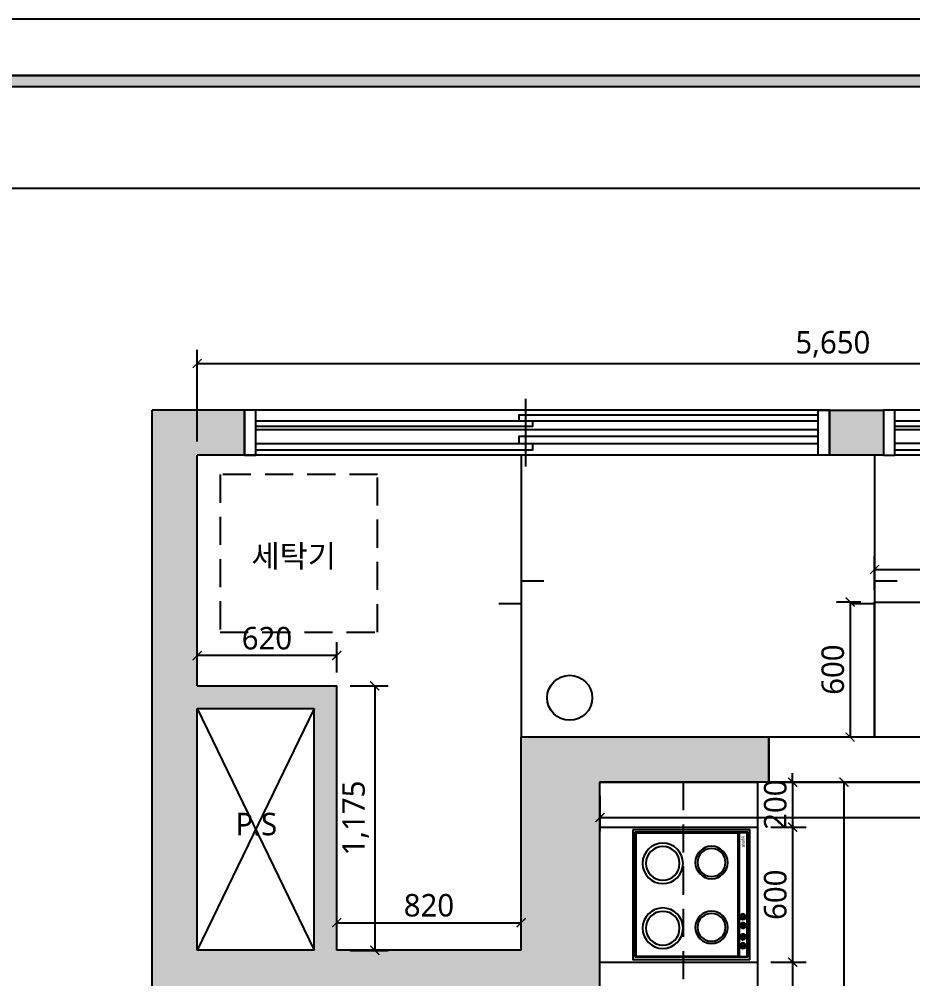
# Model space of a CAD drawing. Header units: millimetres. Extents: x 0 to 460473, y -68369 to 85219.
# Drawn here: x 254290 to 258262, y 17734 to 21997 of the extents above; entities that cross this region are included whole.
import ezdxf
from ezdxf.enums import TextEntityAlignment as Align

# ---------------------------------------------------------------- set-up
doc = ezdxf.new("R2010")
doc.units = ezdxf.units.MM
doc.header["$LTSCALE"] = 50
doc.linetypes.add('HIDDEN2', pattern=[0.1875, 0.125, -0.0625])
doc.layers.add('00', color=7, linetype='Continuous', lineweight=0)
for name, color, linetype in [('CO-FURB-DN', 9, 'Continuous'), ('DIM', 7, 'Continuous'), ('FORM(YOURNAME)-11', 1, 'Continuous'), ('fur', 6, 'Continuous'), ('ha', 8, 'Continuous'), ('hid', 8, 'HIDDEN2'), ('text', 7, 'Continuous'), ('wall', 2, 'Continuous'), ('win', 4, 'Continuous'), ('설비', 140, 'Continuous')]:
    doc.layers.add(name, color=color, linetype=linetype)
doc.styles.add('DH-TEXT', font='')
doc.styles.add('N 맑은고딕', font='malgun.ttf')
doc.styles.add('NEW 맑은고딕', font='malgun.ttf')
doc.styles.add('맑은 고딕', font='malgun.ttf')
doc.styles.get('DH-TEXT').set_extended_font_data('HY울릉도L')
doc.dimstyles.new('DH IN40', dxfattribs={"dimscale": 40, "dimtxt": 2.5, "dimasz": 1, "dimexe": 1.5, "dimexo": 1.5, "dimtad": 1, "dimdec": 7, "dimlunit": 6, "dimtxsty": '맑은 고딕', "dimblk": 'ARCHTICK', "dimcen": 2.5, "dimclrd": 256, "dimclre": 256, "dimclrt": 256, "dimadec": 0, "dimazin": 0, "dimtfac": 1, "dimtdec": 7, "dimtix": 1, "dimtmove": 0, "dimatfit": 3, "dimldrblk": 'ARCHTICK', "dimfxl": 1, "dimtfillclr": 1, "dimlwd": -1, "dimlwe": -1, "dimarcsym": 0})

# ---------------------------------------------------------------- blocks, each defined once
blk = doc.blocks.new('FORM-PLAN')
at = {"layer": 'hid'}
h = blk.add_hatch(color=256, dxfattribs=at)
h.dxf.hatch_style = 1
h.paths.add_polyline_path([(-71444, 55115), (10556, 55115), (10556, 54915), (-71444, 54915)])
h.paths.add_polyline_path([(-71444, -2085), (10556, -2085), (10556, -2285), (-71444, -2285)])
at = {"layer": 'Defpoints', "color": 158}
blk.add_lwpolyline([(-69444, 53115), (-64, 53115), (-64, 1215), (-69444, 1215)], close=True, dxfattribs=at)
at = {"layer": 'FORM(YOURNAME)-11', "color": 250}
blk.add_lwpolyline([(-72444, -3285), (11556, -3285), (11556, 56115), (-72444, 56115)], close=True, dxfattribs=at)
at = {"layer": 'hid'}
blk.add_lwpolyline([(-71444, 55115), (10556, 55115), (10556, 54915), (-71444, 54915)], close=True, dxfattribs=at)
at = {"layer": 'hid', "color": 158}
blk.add_lwpolyline([(-71444, -2285), (10556, -2285), (10556, 55115), (-71444, 55115)], close=True, dxfattribs=at)
at = {"layer": '00', "style": 'NEW 맑은고딕'}
for tag, p in [('1', (9905, 18188)), ('2', (9905, 17544)), ('3', (9905, 16257)), ('4', (9905, 14326)), ('5', (9905, 12009)), ('6', (9905, 9757)), ('7', (9905, 7504)), ('8', (9905, 5252)), ('9', (9905, 2999)), ('10', (5655, 811)), ('11', (9905, 747)), ('12', (5655, -1441)), ('13', (9905, -1441))]:
    blk.add_attdef(tag, text='', height=520, dxfattribs=at).set_placement(p, align=Align.MIDDLE_RIGHT)
blk = doc.blocks.new('2600')
at = {"layer": 'win'}
for p, q in [((8549.2, -153771), (8549.2, -153471)), ((7239.2, -153521), (9759.2, -153521)), ((7249.2, -153608.5), (9749.2, -153608.5)), ((7249.2, -153608.5), (9749.2, -153608.5)), ((7249.2, -153721), (9749.2, -153721))]:
    blk.add_line(p, q, dxfattribs=at)
for points in [[(7199.2, -153721), (7249.2, -153721), (7249.2, -153521), (7199.2, -153521)], [(9799.2, -153721), (9749.2, -153721), (9749.2, -153521), (9799.2, -153521)]]:
    blk.add_lwpolyline(points, close=True, dxfattribs=at)
for points in [[(7249.2, -153543.5), (8579.2, -153543.5), (8579.2, -153568.5), (7249.2, -153568.5)], [(9749.2, -153568.5), (8519.2, -153568.5), (8519.2, -153593.5), (9749.2, -153593.5)], [(7249.2, -153638.5), (8579.2, -153638.5), (8579.2, -153668.5), (7249.2, -153668.5)], [(9749.2, -153668.5), (8519.2, -153668.5), (8519.2, -153698.5), (9749.2, -153698.5)]]:
    blk.add_lwpolyline(points, dxfattribs=at)
blk = doc.blocks.new('EWEDSF')
at = {"layer": 'ha', "transparency": 33554559}
h = blk.add_hatch(color=256, dxfattribs=at)
h.dxf.hatch_style = 1
h.paths.add_polyline_path([(221644, 39079.7), (221234, 39079.7), (221234, 28399.7), (221644, 28399.7), (221644, 28599.7), (221434, 28599.7), (221434, 29629.7), (222444, 29629.7), (222444, 29829.7), (221434, 29829.7), (221434, 34179.7), (222174, 34179.7), (222174, 34379.7), (221434, 34379.7), (221434, 36479.7), (222874, 36479.7), (222874, 34379.7), (222874, 34179.7), (224134, 34179.7), (224134, 34379.7), (223224, 34379.7), (223224, 37426.7), (223974, 37426.7), (223974, 37626.7), (222874, 37626.7), (222874, 36679.7), (222054, 36679.7), (222054, 37854.7), (221434, 37854.7), (221434, 38879.7), (221644, 38879.7)])
h.paths.add_polyline_path([(221434, 37754.7), (221954, 37754.7), (221954, 37454.7), (221954, 36679.7), (221434, 36679.7), (221434, 37454.7)], flags=16)
h.paths.add_polyline_path([(224484, 39079.2), (224244, 39079.2), (224244, 38879.7), (224484, 38879.7)])
h.paths.add_polyline_path([(226084, 37626.7), (225174, 37626.7), (225174, 37426.7), (226084, 37426.7)])
for p, q in [((222874, 38879.7), (222874, 37626.7)), ((224444, 38879.7), (224444, 37626.7))]:
    blk.add_line(p, q)
for points in [[(222974, 38319.7), (222874, 38319.7), (222874, 38219.7), (222774, 38219.7)], [(224544, 38319.7), (224444, 38319.7), (224444, 38219.7), (224344, 38219.7)]]:
    blk.add_lwpolyline(points)
at = {"layer": 'wall', "color": 2}
for p, q in [((221234, 28399.7), (221234, 39079.7)), ((224244, 39079.7), (221234, 39079.7)), ((221644, 38879.2), (221644, 39079.2)), ((221434, 37854.7), (221434, 38879.7)), ((224444, 38879.7), (221434, 38879.7)), ((221434, 37854.7), (222054, 37854.7)), ((222054, 36679.7), (222054, 37854.7)), ((221434, 37454.7), (221434, 37754.7)), ((221434, 37754.7), (221954, 37754.7)), ((221954, 37454.7), (221954, 37754.7)), ((226084, 37626.7), (222874, 37626.7)), ((222874, 36679.7), (222874, 37626.7)), ((223974, 37426.7), (223974, 37626.7)), ((221434, 36679.7), (221434, 37454.7)), ((221954, 36679.7), (221954, 37454.7)), ((226084, 37426.7), (223224, 37426.7)), ((223224, 34379.7), (223224, 37426.7)), ((222054, 36679.7), (222054, 37242.2)), ((221954, 36679.7), (221434, 36679.7)), ((222874, 36679.7), (222054, 36679.7)), ((222874, 36679.7), (222454, 36679.7))]:
    blk.add_line(p, q, dxfattribs=at)
blk.add_lwpolyline([(224244, 39079.2), (224484, 39079.2), (224484, 38879.7), (224244, 38879.7)], close=True, dxfattribs=at)
at = {"layer": 'win'}
blk.add_lwpolyline([(225174, 37626.7), (223974, 37626.7), (223974, 37426.7), (225174, 37426.7)], close=True, dxfattribs=at)
at = {"layer": '설비', "ltscale": 10}
blk.add_circle((223089.4, 37801.6), 100, dxfattribs=at)
at = {"layer": 'fur', "xscale": -1}
for p in [(231443.2, 192600.2), (234283.2, 192600.7)]:
    blk.add_blockref('2600', p, dxfattribs=at)
blk = doc.blocks.new('FB-009')
at = {"layer": 'CO-FURB-DN', "color": 251}
for p, q in [((10, 510), (10, 10)), ((278, 510), (10, 510)), ((13.4, 505.2), (13.4, 53.7)), ((275.4, 505.2), (13.4, 505.2)), ((566, 510), (266.8, 510)), ((563.4, 505.2), (266.8, 505.2)), ((563.4, 53.7), (563.4, 505.2)), ((566, 10), (566, 510)), ((10, 50), (278, 50)), ((12.2, 46.5), (12.2, 13.4)), ((276.4, 46.5), (12.2, 46.5)), ((13.4, 53.7), (275.4, 53.7)), ((266.8, 53.7), (563.4, 53.7)), ((266.8, 50), (566, 50)), ((564.4, 46.5), (266.8, 46.5)), ((564.4, 13.4), (564.4, 46.5)), ((10, 10), (278, 10)), ((12.2, 13.4), (276.4, 13.4)), ((266.8, 13.4), (564.4, 13.4)), ((266.8, 10), (566, 10)), ((385, 40.6), (385, 21.8)), ((388, 40.6), (388, 21.8)), ((424.2, 40.6), (424.2, 21.8)), ((427.2, 40.6), (427.2, 21.8)), ((474.9, 40.6), (474.9, 21.8)), ((477.9, 40.6), (477.9, 21.8)), ((514, 40.6), (514, 21.8)), ((517, 40.6), (517, 21.8))]:
    blk.add_line(p, q, dxfattribs=at)
at = {"layer": 'CO-FURB-DN'}
blk.add_lwpolyline([(0, 520), (576, 520), (576, 0), (0, 0)], close=True, dxfattribs=at)
at = {"layer": 'CO-FURB-DN', "color": 251}
for centre, radius in [((149.6, 387.2), 89.9), ((437.6, 387.2), 89.9), ((149.6, 387.2), 74.9), ((437.6, 387.2), 74.9), ((145.8, 170.8), 72), ((145.8, 170.8), 62), ((433.8, 170.8), 72), ((433.8, 170.8), 62), ((386.5, 31.2), 12.5), ((425.6, 31.2), 12.5), ((476.3, 31.2), 12.5), ((515.5, 31.2), 12.5), ((386.5, 31.2), 9.52), ((425.6, 31.2), 9.52), ((476.3, 31.2), 9.52), ((515.5, 31.2), 9.52)]:
    blk.add_circle(centre, radius, dxfattribs=at)
at = {"layer": 'CO-FURB-DN', "color": 251, "style": 'DH-TEXT'}
blk.add_text('Miele', height=15, dxfattribs=at).set_placement((29, 23.1))
blk = doc.blocks.new('_ArchTick')
at = {"color": 0, "linetype": 'ByBlock', "const_width": 0.15}
blk.add_lwpolyline([(-0.5, -0.5), (0.5, 0.5)], dxfattribs=at)
blk = doc.blocks.new('*D276')
at = {"layer": 'Defpoints', "color": 0, "transparency": 16777216}
for p in [(257571.3, 18607.8), (257571.3, 18407.8), (257727.6, 18407.8)]:
    blk.add_point(p, dxfattribs=at)
at = {"layer": 'DIM', "transparency": 16777216}
for p, q in [((257727.6, 18607.8), (257727.6, 18647.8)), ((257631.3, 18607.8), (257787.6, 18607.8)), ((257727.6, 18607.8), (257727.6, 18407.8)), ((257631.3, 18407.8), (257787.6, 18407.8)), ((257727.6, 18407.8), (257727.6, 18367.8))]:
    blk.add_line(p, q, dxfattribs=at)
at = {"layer": 'DIM', "transparency": 16777216, "xscale": 40, "yscale": 40, "zscale": 40}
for p, rotation in [((257727.6, 18607.8), 270), ((257727.6, 18407.8), 90)]:
    blk.add_blockref('_ArchTick', p, dxfattribs=dict(at, rotation=rotation))
at = {"layer": 'DIM', "transparency": 16777216, "insert": (257650.9, 18507.8), "char_height": 100, "attachment_point": 5, "rotation": 90, "style": '맑은 고딕'}
blk.add_mtext('200', dxfattribs=at)
blk = doc.blocks.new('*D277')
at = {"layer": 'Defpoints', "color": 0, "transparency": 16777216}
for p in [(257571.3, 18407.8), (257571.3, 17807.8), (257727.6, 17807.8)]:
    blk.add_point(p, dxfattribs=at)
at = {"layer": 'DIM', "transparency": 16777216}
for p, q in [((257631.3, 18407.8), (257787.6, 18407.8)), ((257727.6, 18407.8), (257727.6, 17807.8)), ((257631.3, 17807.8), (257787.6, 17807.8))]:
    blk.add_line(p, q, dxfattribs=at)
at = {"layer": 'DIM', "transparency": 16777216, "xscale": 40, "yscale": 40, "zscale": 40}
for p, rotation in [((257727.6, 18407.8), 90), ((257727.6, 17807.8), 270)]:
    blk.add_blockref('_ArchTick', p, dxfattribs=dict(at, rotation=rotation))
at = {"layer": 'DIM', "transparency": 16777216, "insert": (257650.9, 18107.8), "char_height": 100, "attachment_point": 5, "rotation": 90, "style": '맑은 고딕'}
blk.add_mtext('600', dxfattribs=at)
blk = doc.blocks.new('*D278')
at = {"layer": 'Defpoints', "color": 0, "transparency": 16777216}
for p in [(257571.3, 17807.8), (257571.3, 17207.8), (257727.6, 17207.8)]:
    blk.add_point(p, dxfattribs=at)
at = {"layer": 'DIM', "transparency": 16777216}
for p, q in [((257631.3, 17807.8), (257787.6, 17807.8)), ((257727.6, 17807.8), (257727.6, 17207.8)), ((257631.3, 17207.8), (257787.6, 17207.8))]:
    blk.add_line(p, q, dxfattribs=at)
at = {"layer": 'DIM', "transparency": 16777216, "xscale": 40, "yscale": 40, "zscale": 40}
for p, rotation in [((257727.6, 17807.8), 90), ((257727.6, 17207.8), 270)]:
    blk.add_blockref('_ArchTick', p, dxfattribs=dict(at, rotation=rotation))
at = {"layer": 'DIM', "transparency": 16777216, "insert": (257650.9, 17507.8), "char_height": 100, "attachment_point": 5, "rotation": 90, "style": '맑은 고딕'}
blk.add_mtext('600', dxfattribs=at)
blk = doc.blocks.new('*D273')
at = {"layer": 'Defpoints', "color": 0, "transparency": 16777216}
for p in [(257571.3, 18607.8), (257571.3, 15560.8), (257955.4, 15560.8)]:
    blk.add_point(p, dxfattribs=at)
at = {"layer": 'DIM', "transparency": 16777216}
for p, q in [((257631.3, 18607.8), (258015.4, 18607.8)), ((257955.4, 18607.8), (257955.4, 15560.8)), ((257631.3, 15560.8), (258015.4, 15560.8))]:
    blk.add_line(p, q, dxfattribs=at)
at = {"layer": 'DIM', "transparency": 16777216, "xscale": 40, "yscale": 40, "zscale": 40}
for p, rotation in [((257955.4, 18607.8), 90), ((257955.4, 15560.8), 270)]:
    blk.add_blockref('_ArchTick', p, dxfattribs=dict(at, rotation=rotation))
at = {"layer": 'DIM', "transparency": 16777216, "insert": (257870.3, 17084.3), "char_height": 100, "attachment_point": 5, "rotation": 90, "style": '맑은 고딕'}
blk.add_mtext('3,047', dxfattribs=at)
blk = doc.blocks.new('*D295')
at = {"layer": 'Defpoints', "color": 0, "transparency": 16777216}
for p in [(256521.3, 17983.7), (255701.3, 17860.8), (256521.3, 17860.8)]:
    blk.add_point(p, dxfattribs=at)
at = {"layer": 'DIM', "transparency": 16777216}
for p, q in [((255701.3, 17920.8), (255701.3, 18043.7)), ((256521.3, 17920.8), (256521.3, 18043.7)), ((255701.3, 17983.7), (256521.3, 17983.7))]:
    blk.add_line(p, q, dxfattribs=at)
at = {"layer": 'DIM', "transparency": 16777216, "xscale": 40, "yscale": 40, "zscale": 40, "rotation": 180}
blk.add_blockref('_ArchTick', (255701.3, 17983.7), dxfattribs=at)
at = {"layer": 'DIM', "transparency": 16777216, "xscale": 40, "yscale": 40, "zscale": 40}
blk.add_blockref('_ArchTick', (256521.3, 17983.7), dxfattribs=at)
at = {"layer": 'DIM', "transparency": 16777216, "insert": (256111.3, 18060.3), "char_height": 100, "attachment_point": 5, "style": '맑은 고딕'}
blk.add_mtext('820', dxfattribs=at)
blk = doc.blocks.new('*D296')
at = {"layer": 'Defpoints', "color": 0, "transparency": 16777216}
for p in [(255701.3, 19035.8), (255701.3, 17860.8), (255870.4, 17860.8)]:
    blk.add_point(p, dxfattribs=at)
at = {"layer": 'DIM', "transparency": 16777216}
for p, q in [((255761.3, 19035.8), (255930.4, 19035.8)), ((255870.4, 19035.8), (255870.4, 17860.8)), ((255761.3, 17860.8), (255930.4, 17860.8))]:
    blk.add_line(p, q, dxfattribs=at)
at = {"layer": 'DIM', "transparency": 16777216, "xscale": 40, "yscale": 40, "zscale": 40}
for p, rotation in [((255870.4, 19035.8), 90), ((255870.4, 17860.8), 270)]:
    blk.add_blockref('_ArchTick', p, dxfattribs=dict(at, rotation=rotation))
at = {"layer": 'DIM', "transparency": 16777216, "insert": (255785.1, 18448.3), "char_height": 100, "attachment_point": 5, "rotation": 90, "style": '맑은 고딕'}
blk.add_mtext('1,175', dxfattribs=at)
blk = doc.blocks.new('*D297')
at = {"layer": 'Defpoints', "color": 0, "transparency": 16777216}
for p in [(255081.3, 19170.2), (255081.3, 19035.8), (255701.3, 19035.8)]:
    blk.add_point(p, dxfattribs=at)
at = {"layer": 'DIM', "transparency": 16777216}
for p, q in [((255081.3, 19095.8), (255081.3, 19230.2)), ((255701.3, 19095.8), (255701.3, 19230.2)), ((255701.3, 19170.2), (255081.3, 19170.2))]:
    blk.add_line(p, q, dxfattribs=at)
at = {"layer": 'DIM', "transparency": 16777216, "xscale": 40, "yscale": 40, "zscale": 40, "rotation": 180}
blk.add_blockref('_ArchTick', (255081.3, 19170.2), dxfattribs=at)
at = {"layer": 'DIM', "transparency": 16777216, "xscale": 40, "yscale": 40, "zscale": 40}
blk.add_blockref('_ArchTick', (255701.3, 19170.2), dxfattribs=at)
at = {"layer": 'DIM', "transparency": 16777216, "insert": (255391.3, 19246.9), "char_height": 100, "attachment_point": 5, "style": '맑은 고딕'}
blk.add_mtext('620', dxfattribs=at)
blk = doc.blocks.new('*D298')
at = {"layer": 'Defpoints', "color": 0, "transparency": 16777216}
for p in [(260731.3, 20468), (255081.3, 20060.8), (260731.3, 20060.8)]:
    blk.add_point(p, dxfattribs=at)
at = {"layer": 'DIM', "transparency": 16777216}
for p, q in [((255081.3, 20120.8), (255081.3, 20528)), ((260731.3, 20120.8), (260731.3, 20528)), ((255081.3, 20468), (260731.3, 20468))]:
    blk.add_line(p, q, dxfattribs=at)
at = {"layer": 'DIM', "transparency": 16777216, "xscale": 40, "yscale": 40, "zscale": 40, "rotation": 180}
blk.add_blockref('_ArchTick', (255081.3, 20468), dxfattribs=at)
at = {"layer": 'DIM', "transparency": 16777216, "xscale": 40, "yscale": 40, "zscale": 40}
blk.add_blockref('_ArchTick', (260731.3, 20468), dxfattribs=at)
at = {"layer": 'DIM', "transparency": 16777216, "insert": (257906.3, 20553.1), "char_height": 100, "attachment_point": 5, "style": '맑은 고딕'}
blk.add_mtext('5,650', dxfattribs=at)
blk = doc.blocks.new('*D299')
at = {"layer": 'Defpoints', "color": 0, "transparency": 16777216}
for p in [(256871.3, 18607.8), (260731.3, 18607.8), (260731.3, 18450.4)]:
    blk.add_point(p, dxfattribs=at)
at = {"layer": 'DIM', "transparency": 16777216}
for p, q in [((256871.3, 18547.8), (256871.3, 18390.4)), ((260731.3, 18547.8), (260731.3, 18390.4)), ((256871.3, 18450.4), (260731.3, 18450.4))]:
    blk.add_line(p, q, dxfattribs=at)
at = {"layer": 'DIM', "transparency": 16777216, "xscale": 40, "yscale": 40, "zscale": 40, "rotation": 180}
blk.add_blockref('_ArchTick', (256871.3, 18450.4), dxfattribs=at)
at = {"layer": 'DIM', "transparency": 16777216, "xscale": 40, "yscale": 40, "zscale": 40}
blk.add_blockref('_ArchTick', (260731.3, 18450.4), dxfattribs=at)
at = {"layer": 'DIM', "transparency": 16777216, "insert": (258801.3, 18535.4), "char_height": 100, "attachment_point": 5, "style": '맑은 고딕'}
blk.add_mtext('3,860', dxfattribs=at)
blk = doc.blocks.new('*D290')
at = {"layer": 'Defpoints', "color": 0, "transparency": 16777216}
for p in [(259521.3, 19552.8), (258091.3, 19400.8), (259521.3, 19407.8)]:
    blk.add_point(p, dxfattribs=at)
at = {"layer": 'DIM', "transparency": 16777216}
for p, q in [((258091.3, 19460.8), (258091.3, 19612.8)), ((259521.3, 19467.8), (259521.3, 19612.8)), ((258091.3, 19552.8), (259521.3, 19552.8))]:
    blk.add_line(p, q, dxfattribs=at)
at = {"layer": 'DIM', "transparency": 16777216, "xscale": 40, "yscale": 40, "zscale": 40, "rotation": 180}
blk.add_blockref('_ArchTick', (258091.3, 19552.8), dxfattribs=at)
at = {"layer": 'DIM', "transparency": 16777216, "xscale": 40, "yscale": 40, "zscale": 40}
blk.add_blockref('_ArchTick', (259521.3, 19552.8), dxfattribs=at)
at = {"layer": 'DIM', "transparency": 16777216, "insert": (258806.3, 19638.1), "char_height": 100, "attachment_point": 5, "style": '맑은 고딕'}
blk.add_mtext('1,430', dxfattribs=at)
blk = doc.blocks.new('*D291')
at = {"layer": 'Defpoints', "color": 0, "transparency": 16777216}
for p in [(258091.3, 19407.8), (257983.1, 18807.8), (258091.3, 18807.8)]:
    blk.add_point(p, dxfattribs=at)
at = {"layer": 'DIM', "transparency": 16777216}
for p, q in [((258031.3, 19407.8), (257923.1, 19407.8)), ((257983.1, 19407.8), (257983.1, 18807.8)), ((258031.3, 18807.8), (257923.1, 18807.8))]:
    blk.add_line(p, q, dxfattribs=at)
at = {"layer": 'DIM', "transparency": 16777216, "xscale": 40, "yscale": 40, "zscale": 40}
for p, rotation in [((257983.1, 19407.8), 90), ((257983.1, 18807.8), 270)]:
    blk.add_blockref('_ArchTick', p, dxfattribs=dict(at, rotation=rotation))
at = {"layer": 'DIM', "transparency": 16777216, "insert": (257906.4, 19107.8), "char_height": 100, "attachment_point": 5, "rotation": 90, "style": '맑은 고딕'}
blk.add_mtext('600', dxfattribs=at)

msp = doc.modelspace()

# ---------------------------------------------------------------- linework, layer by layer
at = {"layer": 'fur'}
for p, q in [((256871.33848351, 18407.82911102), (257571.33848351, 18407.82911102)), ((256871.33848351, 17807.82911102), (257571.33848351, 17807.82911102))]:
    msp.add_line(p, q, dxfattribs=at)
msp.add_lwpolyline([(259521.33848351, 18807.82911102), (258091.33848351, 18807.82911102), (258091.33848351, 19407.82911102), (259521.33848351, 19407.82911102)], close=True, dxfattribs=at)
msp.add_lwpolyline([(256871.33848351, 16510.82911102), (256871.33848351, 18607.82911102), (257571.33848351, 18607.82911102), (257571.33848351, 16510.82911102)], dxfattribs=at)
at = {"layer": 'ha'}
for p, q in [((255601.33848351, 18935.82911102), (255081.33848351, 17860.82911102)), ((255081.33848351, 18935.82911102), (255601.33848351, 17860.82911102))]:
    msp.add_line(p, q, dxfattribs=at)
at = {"layer": 'hid', "ltscale": 20}
msp.add_line((257241.33848351, 18607.82911102), (257241.33848351, 15560.82911102), dxfattribs=at)
msp.add_lwpolyline([(255182.94976126, 19274.18941009), (255882.94976126, 19274.18941009), (255882.94976126, 19974.18941009), (255182.94976126, 19974.18941009)], close=True, dxfattribs=at)

# ---------------------------------------------------------------- block references
at = {"xscale": 0.2500000000000001, "yscale": 0.2500000000000001, "zscale": 0.2500000000000001}
msp.add_blockref('FORM-PLAN', (269638.3424709, 7968.49376636), dxfattribs=at)
at = {"layer": 'CO-FURB-DN', "xscale": -1, "rotation": 90}
msp.add_blockref('FB-009', (257537.75799521, 18396.74013218), dxfattribs=at)
at = {"layer": 'ha'}
msp.add_blockref('EWEDSF', (33647.33979909, -18818.86598799), dxfattribs=at)

# ---------------------------------------------------------------- texts
at = {"layer": 'text', "char_height": 100, "attachment_point": 1, "style": 'N 맑은고딕'}
for s, insert in [('세탁기', (255322.09138279, 19662.00063112)), ('P.S', (255251.46722677, 18471.83277602))]:
    msp.add_mtext_dynamic_manual_height_columns(s, width=2503.2681092748, gutter_width=500, heights=[0], dxfattribs=dict(at, insert=insert))

# ---------------------------------------------------------------- dimensions: what is measured, and where the dimension line sits
at = {"layer": 'DIM'}
for base, p1, p2, picture, middle in [((260731.3384835087, 20468.0004417251), (255081.3384835086, 20060.8291110168), (260731.3384835087, 20060.8291110168), '*D298', (257906.3384835087, 20553.0547895512)), ((259521.3384835086, 19552.7879522235), (258091.3384835086, 19400.8291110168), (259521.3384835086, 19407.8291110168), '*D290', (258806.3384835086, 19638.11403918)), ((255081.3384835086, 19170.2167696433), (255701.3384835086, 19035.8291110168), (255081.3384835086, 19035.8291110168), '*D297', (255391.3384835086, 19246.8811718173)), ((260731.3384835086, 18450.3955571693), (256871.3384835087, 18607.8291110168), (260731.3384835086, 18607.8291110168), '*D299', (258801.3384835087, 18535.4499049954)), ((256521.3384835086, 17983.671280711), (255701.3384835086, 17860.8291110168), (256521.3384835086, 17860.8291110168), '*D295', (256111.3384835086, 18060.3356828849))]:
    dim = msp.add_linear_dim(base=base, p1=p1, p2=p2, dimstyle='DH IN40', dxfattribs=at)
    dim.commit()
    dim.dimension.update_dxf_attribs({"geometry": picture, "text_midpoint": middle})
for base, p1, p2, picture, middle in [((257983.1054462553, 18807.8291110168), (258091.3384835086, 19407.8291110168), (258091.3384835086, 18807.8291110168), '*D291', (257906.4410440813, 19107.8291110167)), ((255870.4375895546, 17860.8291110168), (255701.3384835086, 19035.8291110168), (255701.3384835086, 17860.8291110168), '*D296', (255785.111502598, 18448.3291110167)), ((257727.6126350769, 18407.8291110168), (257571.3384835086, 18607.8291110168), (257571.3384835086, 18407.8291110168), '*D276', (257650.9482329029, 18507.8291110167)), ((257955.352335553, 15560.8291110168), (257571.3384835086, 18607.8291110168), (257571.3384835086, 15560.8291110168), '*D273', (257870.2979877269, 17084.3291110167))]:
    dim = msp.add_linear_dim(base=base, p1=p1, p2=p2, angle=90, dimstyle='DH IN40', dxfattribs=at)
    dim.commit()
    dim.dimension.update_dxf_attribs({"geometry": picture, "text_midpoint": middle})
for base, p1, p2, picture, middle in [((257727.6126350771, 17807.8291110168), (257571.3384835086, 18407.8291110168), (257571.3384835086, 17807.8291110168), '*D277', (257650.9482329031, 18107.8291110167)), ((257727.6126350773, 17207.8291110168), (257571.3384835086, 17807.8291110168), (257571.3384835086, 17207.8291110168), '*D278', (257650.9482329033, 17507.8291110167))]:
    dim = msp.add_linear_dim(base=base, p1=p1, p2=p2, angle=90, dimstyle='DH IN40', override={"dimtmove": 1}, dxfattribs=at)
    dim.commit()
    dim.dimension.update_dxf_attribs({"geometry": picture, "text_midpoint": middle})

doc.saveas('drawing.dxf')
